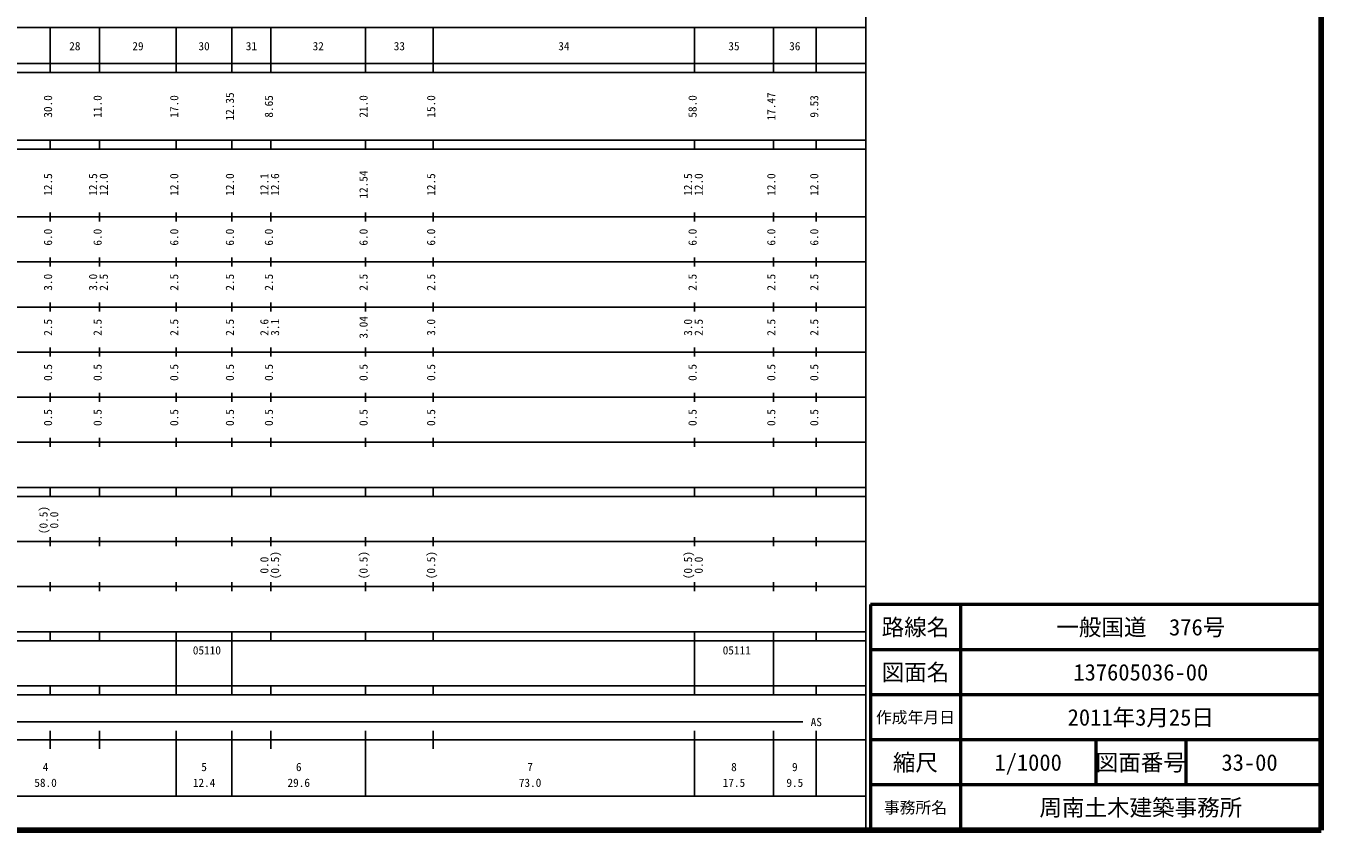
# Model space of a CAD drawing. Units: millimetres on the paper, enlarged 1000 times. Extents: x 40000 to 680000, y 20000 to 380000.
# Drawn here: x 392641 to 680000, y 20000 to 198357 of the extents above; entities that cross this region are included whole.
import ezdxf
from ezdxf.enums import TextEntityAlignment as Align

# ---------------------------------------------------------------- set-up
doc = ezdxf.new("R2010")
doc.units = ezdxf.units.MM
doc.header["$LTSCALE"] = 1000
for name, color, linetype, lineweight in [('M-TTL', 2, 'Continuous', 140), ('M-TTL-BAND', 7, 'Continuous', 25), ('M-TTL-FRAM', 2, 'Continuous', 50), ('M-TTL-LINE', 7, 'Continuous', 50)]:
    doc.layers.add(name, color=color, linetype=linetype, lineweight=lineweight)
doc.layers.add('M-TTL-TXT', color=7, linetype='Continuous')
doc.styles.add('ＭＳ ゴシック', font='')
doc.styles.get('ＭＳ ゴシック').set_extended_font_data('MS Gothic')

msp = doc.modelspace()

# ---------------------------------------------------------------- linework, layer by layer
at = {"layer": 'M-TTL'}
for p, q in [((680000, 20000), (680000, 380000)), ((40000, 20000), (680000, 20000))]:
    msp.add_line(p, q, dxfattribs=at)
at = {"layer": 'M-TTL-BAND'}
for p, q in [((579000, 20000), (579000, 370000)), ((68000, 198000), (579000, 198000)), ((398000, 188000), (398000, 198000)), ((409000, 188000), (409000, 198000)), ((426000, 188000), (426000, 198000)), ((438350, 188000), (438350, 198000)), ((447000, 188000), (447000, 198000)), ((468000, 188000), (468000, 198000)), ((483000, 188000), (483000, 198000)), ((541000, 188000), (541000, 198000)), ((558470, 188000), (558470, 198000)), ((568000, 188000), (568000, 198000)), ((40000, 190000), (579000, 190000)), ((40000, 188000), (579000, 188000)), ((40000, 173000), (579000, 173000)), ((398000, 171000), (398000, 173000)), ((409000, 171000), (409000, 173000)), ((426000, 171000), (426000, 173000)), ((438350, 171000), (438350, 173000)), ((447000, 171000), (447000, 173000)), ((468000, 171000), (468000, 173000)), ((483000, 171000), (483000, 173000)), ((541000, 171000), (541000, 173000)), ((558470, 171000), (558470, 173000)), ((568000, 171000), (568000, 173000)), ((40000, 171000), (579000, 171000)), ((40000, 156000), (579000, 156000)), ((398000, 155000), (398000, 157000)), ((409000, 155000), (409000, 157000)), ((426000, 155000), (426000, 157000)), ((438350, 155000), (438350, 157000)), ((447000, 155000), (447000, 157000)), ((468000, 155000), (468000, 157000)), ((483000, 155000), (483000, 157000)), ((541000, 155000), (541000, 157000)), ((558470, 155000), (558470, 157000)), ((568000, 155000), (568000, 157000)), ((398000, 145000), (398000, 147000)), ((409000, 145000), (409000, 147000)), ((426000, 145000), (426000, 147000)), ((438350, 145000), (438350, 147000)), ((447000, 145000), (447000, 147000)), ((468000, 145000), (468000, 147000)), ((483000, 145000), (483000, 147000)), ((541000, 145000), (541000, 147000)), ((558470, 145000), (558470, 147000)), ((568000, 145000), (568000, 147000)), ((46000, 146000), (579000, 146000)), ((52000, 136000), (579000, 136000)), ((398000, 135000), (398000, 137000)), ((409000, 135000), (409000, 137000)), ((426000, 135000), (426000, 137000)), ((438350, 135000), (438350, 137000)), ((447000, 135000), (447000, 137000)), ((468000, 135000), (468000, 137000)), ((483000, 135000), (483000, 137000)), ((541000, 135000), (541000, 137000)), ((558470, 135000), (558470, 137000)), ((568000, 135000), (568000, 137000)), ((398000, 125000), (398000, 127000)), ((409000, 125000), (409000, 127000)), ((426000, 125000), (426000, 127000)), ((438350, 125000), (438350, 127000)), ((447000, 125000), (447000, 127000)), ((468000, 125000), (468000, 127000)), ((483000, 125000), (483000, 127000)), ((541000, 125000), (541000, 127000)), ((558470, 125000), (558470, 127000)), ((568000, 125000), (568000, 127000)), ((46000, 126000), (579000, 126000)), ((52000, 116000), (579000, 116000)), ((398000, 115000), (398000, 117000)), ((409000, 115000), (409000, 117000)), ((426000, 115000), (426000, 117000)), ((438350, 115000), (438350, 117000)), ((447000, 115000), (447000, 117000)), ((468000, 115000), (468000, 117000)), ((483000, 115000), (483000, 117000)), ((541000, 115000), (541000, 117000)), ((558470, 115000), (558470, 117000)), ((568000, 115000), (568000, 117000)), ((398000, 105000), (398000, 107000)), ((409000, 105000), (409000, 107000)), ((426000, 105000), (426000, 107000)), ((438350, 105000), (438350, 107000)), ((447000, 105000), (447000, 107000)), ((468000, 105000), (468000, 107000)), ((483000, 105000), (483000, 107000)), ((541000, 105000), (541000, 107000)), ((558470, 105000), (558470, 107000)), ((568000, 105000), (568000, 107000)), ((46000, 106000), (579000, 106000)), ((40000, 96000), (579000, 96000)), ((398000, 94000), (398000, 96000)), ((409000, 94000), (409000, 96000)), ((426000, 94000), (426000, 96000)), ((438350, 94000), (438350, 96000)), ((447000, 94000), (447000, 96000)), ((468000, 94000), (468000, 96000)), ((483000, 94000), (483000, 96000)), ((541000, 94000), (541000, 96000)), ((558470, 94000), (558470, 96000)), ((568000, 94000), (568000, 96000)), ((40000, 94000), (579000, 94000)), ((49000, 84000), (579000, 84000)), ((398000, 83000), (398000, 85000)), ((409000, 83000), (409000, 85000)), ((426000, 83000), (426000, 85000)), ((438350, 83000), (438350, 85000)), ((447000, 83000), (447000, 85000)), ((468000, 83000), (468000, 85000)), ((483000, 83000), (483000, 85000)), ((541000, 83000), (541000, 85000)), ((558470, 83000), (558470, 85000)), ((568000, 83000), (568000, 85000)), ((398000, 73000), (398000, 75000)), ((409000, 73000), (409000, 75000)), ((426000, 73000), (426000, 75000)), ((438350, 73000), (438350, 75000)), ((447000, 73000), (447000, 75000)), ((468000, 73000), (468000, 75000)), ((483000, 73000), (483000, 75000)), ((541000, 73000), (541000, 75000)), ((558470, 73000), (558470, 75000)), ((568000, 73000), (568000, 75000)), ((40000, 74000), (579000, 74000)), ((40000, 64000), (579000, 64000)), ((398000, 62000), (398000, 64000)), ((409000, 62000), (409000, 64000)), ((426000, 62000), (426000, 64000)), ((438350, 62000), (438350, 64000)), ((447000, 62000), (447000, 64000)), ((468000, 62000), (468000, 64000)), ((483000, 62000), (483000, 64000)), ((541000, 62000), (541000, 64000)), ((558470, 62000), (558470, 64000)), ((568000, 62000), (568000, 64000)), ((40000, 62000), (579000, 62000)), ((426000, 52000), (426000, 62000)), ((438350, 52000), (438350, 62000)), ((541000, 52000), (541000, 62000)), ((558470, 52000), (558470, 62000)), ((40000, 52000), (579000, 52000)), ((398000, 50000), (398000, 52000)), ((409000, 50000), (409000, 52000)), ((426000, 50000), (426000, 52000)), ((438350, 50000), (438350, 52000)), ((447000, 50000), (447000, 52000)), ((468000, 50000), (468000, 52000)), ((483000, 50000), (483000, 52000)), ((541000, 50000), (541000, 52000)), ((558470, 50000), (558470, 52000)), ((568000, 50000), (568000, 52000)), ((40000, 50000), (579000, 50000)), ((71000, 44000), (565000, 44000)), ((398000, 38000), (398000, 42000)), ((409000, 38000), (409000, 42000)), ((426000, 27500), (426000, 42000)), ((438350, 27500), (438350, 42000)), ((447000, 38000), (447000, 42000)), ((468000, 27500), (468000, 42000)), ((483000, 38000), (483000, 42000)), ((541000, 27500), (541000, 42000)), ((558470, 27500), (558470, 42000)), ((568000, 27500), (568000, 42000)), ((40000, 40000), (579000, 40000)), ((68000, 27500), (579000, 27500))]:
    msp.add_line(p, q, dxfattribs=at)
at = {"layer": 'M-TTL-FRAM'}
for p, q in [((680000, 70000), (580000, 70000)), ((580000, 70000), (580000, 20000))]:
    msp.add_line(p, q, dxfattribs=at)
at = {"layer": 'M-TTL-LINE'}
for p, q in [((600000, 70000), (600000, 20000)), ((680000, 60000), (580000, 60000)), ((680000, 50000), (580000, 50000)), ((680000, 40000), (580000, 40000)), ((630000, 40000), (630000, 30000)), ((650000, 40000), (650000, 30000)), ((680000, 30000), (580000, 30000))]:
    msp.add_line(p, q, dxfattribs=at)

# ---------------------------------------------------------------- texts
at = {"layer": 'M-TTL-BAND', "style": 'ＭＳ ゴシック'}
for s, p in [('28', (403500, 192405)), ('29', (417500, 192405)), ('30', (432175, 192405)), ('31', (442675, 192405)), ('32', (457500, 192405)), ('33', (475500, 192405)), ('34', (512000, 192405)), ('35', (549735, 192405)), ('36', (563235, 192405)), ('AS', (568000, 42500)), ('4', (397000, 32523)), ('5', (432175, 32523)), ('6', (453175, 32523)), ('7', (504500, 32523)), ('8', (549735, 32523)), ('9', (563235, 32523)), ('58.0', (397000, 29033)), ('12.4', (432175, 29033)), ('29.6', (453175, 29033)), ('73.0', (504500, 29033)), ('17.5', (549735, 29033)), ('9.5', (563235, 29033))]:
    msp.add_text(s, height=1833, dxfattribs=at).set_placement(p, align=Align.BOTTOM_CENTER)
for s, p in [('30.0', (399000, 180500)), ('11.0', (410000, 180500)), ('17.0', (427000, 180500)), ('12.35', (439350, 180500)), ('8.65', (448000, 180500)), ('21.0', (469000, 180500)), ('15.0', (484000, 180500)), ('58.0', (542000, 180500)), ('17.47', (559470, 180500)), ('9.53', (569000, 180500)), ('12.5', (399000, 163174)), ('12.5', (409000, 163174)), ('12.0', (411370, 163174)), ('12.0', (427000, 163174)), ('12.0', (439350, 163174)), ('12.1', (447000, 163174)), ('12.6', (449370, 163174)), ('12.54', (469000, 163174)), ('12.5', (484000, 163174)), ('12.5', (541000, 163174)), ('12.0', (543370, 163174)), ('12.0', (559470, 163174)), ('12.0', (569000, 163174)), ('6.0', (399000, 151500)), ('6.0', (410000, 151500)), ('6.0', (427000, 151500)), ('6.0', (439350, 151500)), ('6.0', (448000, 151500)), ('6.0', (469000, 151500)), ('6.0', (484000, 151500)), ('6.0', (542000, 151500)), ('6.0', (559470, 151500)), ('6.0', (569000, 151500)), ('3.0', (399000, 141500)), ('3.0', (409000, 141500)), ('2.5', (411370, 141500)), ('2.5', (427000, 141500)), ('2.5', (439350, 141500)), ('2.5', (448000, 141500)), ('2.5', (469000, 141500)), ('2.5', (484000, 141500)), ('2.5', (542000, 141500)), ('2.5', (559470, 141500)), ('2.5', (569000, 141500)), ('2.5', (399000, 131500)), ('2.5', (410000, 131500)), ('2.5', (427000, 131500)), ('2.5', (439350, 131500)), ('2.6', (447000, 131500)), ('3.1', (449370, 131500)), ('3.04', (469000, 131500)), ('3.0', (484000, 131500)), ('3.0', (541000, 131500)), ('2.5', (543370, 131500)), ('2.5', (559470, 131500)), ('2.5', (569000, 131500)), ('0.5', (399000, 121500)), ('0.5', (410000, 121500)), ('0.5', (427000, 121500)), ('0.5', (439350, 121500)), ('0.5', (448000, 121500)), ('0.5', (469000, 121500)), ('0.5', (484000, 121500)), ('0.5', (542000, 121500)), ('0.5', (559470, 121500)), ('0.5', (569000, 121500)), ('0.5', (399000, 111500)), ('0.5', (410000, 111500)), ('0.5', (427000, 111500)), ('0.5', (439350, 111500)), ('0.5', (448000, 111500)), ('0.5', (469000, 111500)), ('0.5', (484000, 111500)), ('0.5', (542000, 111500)), ('0.5', (559470, 111500)), ('0.5', (569000, 111500)), ('(0.5)', (398000, 88764)), ('0.0', (400370, 88764)), ('0.0', (447000, 78764)), ('(0.5)', (449370, 78764)), ('(0.5)', (469000, 78764)), ('(0.5)', (484000, 78764)), ('(0.5)', (541000, 78764)), ('0.0', (543370, 78764))]:
    msp.add_text(s, height=1833, rotation=90, dxfattribs=at).set_placement(p, align=Align.BOTTOM_CENTER)
for s, p in [('05110', (429675, 58405)), ('05111', (547235, 58405))]:
    msp.add_text(s, height=1833, dxfattribs=at).set_placement(p, align=Align.BOTTOM_LEFT)
at = {"layer": 'M-TTL-TXT', "style": 'ＭＳ ゴシック'}
for s, height, p in [('路線名', 3666, (590000, 65000)), ('路線名', 3666, (590000, 65000)), ('一般国道\u3000376号', 3666, (640000, 65000)), ('図面名', 3666, (590000, 55000)), ('図面名', 3666, (590000, 55000)), ('137605036-00', 3666, (640000, 55000)), ('作成年月日', 2566, (590000, 45000)), ('作成年月日', 2566, (590000, 45000)), ('2011年3月25日', 3666, (640000, 45000)), ('縮尺', 3666, (590000, 35000)), ('縮尺', 3666, (590000, 35000)), ('1/1000', 3666, (615000, 35000)), ('図面番号', 3666, (640000, 35000)), ('図面番号', 3666, (640000, 35000)), ('33-00', 3666, (664125, 35000)), ('事務所名', 2566, (590000, 25000)), ('事務所名', 2566, (590000, 25000)), ('周南土木建築事務所', 3666, (640000, 25000))]:
    msp.add_text(s, height=height, dxfattribs=at).set_placement(p, align=Align.MIDDLE_CENTER)

doc.saveas('drawing.dxf')
